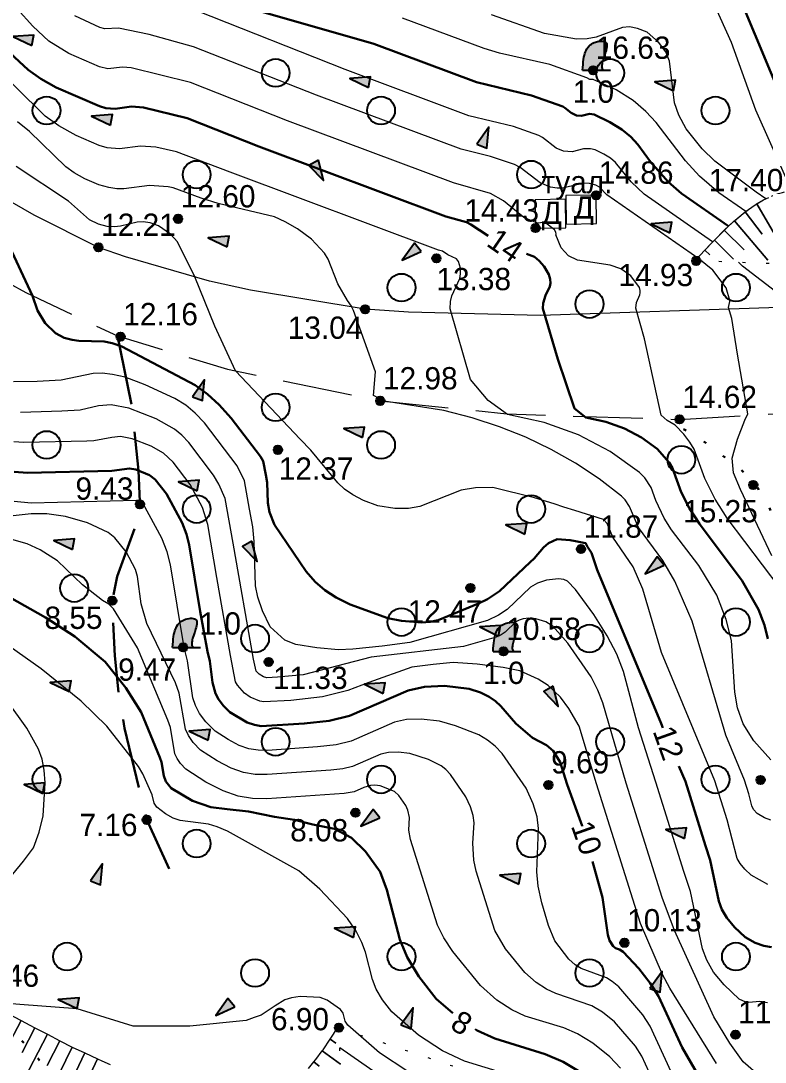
# Model space of a CAD drawing. Header units: feet. Extents: x 4395049 to 4395355, y 4911947 to 4912105.
# Drawn here: x 4395142.34 to 4395169.05, y 4912004.21 to 4912041.57 of the extents above; entities that cross this region are included whole.
import ezdxf
from ezdxf.enums import TextEntityAlignment as Align

# ---------------------------------------------------------------- set-up
doc = ezdxf.new("R2010")
doc.units = ezdxf.units.FT
doc.header["$MEASUREMENT"] = 0
for name, pattern in [('500_84_2_1', [1, 1, 0]), ('g5_05x2', [3.5, 2.5, -1]), ('g5_366', [0.85, 0.1, -0.75])]:
    doc.linetypes.add(name, pattern=pattern)
doc.layers.get('0').update_dxf_attribs({"color": 10, "linetype": 'CONTINUOUS', "lineweight": 0})
for name, color, linetype in [('03_Здания и строения', 7, 'CONTINUOUS'), ('10_Границы покрытий и угодий', 7, 'CONTINUOUS'), ('12_Рельеф', 7, 'CONTINUOUS'), ('13_Растительность', 7, 'CONTINUOUS'), ('19_Горизонтали', 7, 'CONTINUOUS'), ('61_Отметки высоты поверхности', 7, 'CONTINUOUS')]:
    doc.layers.add(name, color=color, linetype=linetype)
doc.styles.add('LIKE11', font='bm431.shx')
doc.styles.add('LIKE14', font='p131.shx')
doc.styles.add('LIKE17', font='d431.shx')
doc.styles.add('LIKE36', font='pragmai.shx')

# ---------------------------------------------------------------- blocks, each defined once
blk = doc.blocks.new('g5_346')
blk.add_hatch(color=0).paths.add_polyline_path([(-0.375, 0), (-0.369, 0.104), (-0.361, 0.21), (-0.353, 0.299), (-0.341, 0.389), (-0.328, 0.465), (-0.313, 0.536), (-0.295, 0.599), (-0.276, 0.655), (-0.253, 0.71), (-0.224, 0.764), (-0.188, 0.818), (-0.144, 0.87), (-0.104, 0.907), (-0.06, 0.94), (-0.01, 0.971), (0.039, 0.993), (0.092, 1.013), (0.153, 1.029), (0.218, 1.041), (0.265, 1.046), (0.312, 1.046), (0.366, 1.041), (0.408, 1.029), (0.443, 1.011), (0.469, 0.986), (0.478, 0.971), (0.49, 0.941), (0.495, 0.904), (0.496, 0.872), (0.492, 0.833), (0.482, 0.774), (0.466, 0.712), (0.449, 0.654), (0.432, 0.601), (0.417, 0.553), (0.396, 0.489), (0.372, 0.417), (0.356, 0.362), (0.343, 0.318), (0.331, 0.269), (0.321, 0.221), (0.316, 0.188), (0.313, 0.153), (0.312, 0.121), (0.314, 0.093), (0.32, 0.067), (0.328, 0.047), (0.338, 0.029), (0.352, 0.015), (0.368, 0.004), (0.375, 0)])
at = {"color": 0}
for points in [[(-0.375, 0), (-0.369, 0.104), (-0.361, 0.21), (-0.353, 0.299), (-0.341, 0.389), (-0.328, 0.465), (-0.313, 0.536), (-0.295, 0.599), (-0.276, 0.655), (-0.253, 0.71), (-0.224, 0.764), (-0.188, 0.818), (-0.144, 0.87), (-0.104, 0.907), (-0.06, 0.94), (-0.01, 0.971), (0.039, 0.993), (0.092, 1.013), (0.153, 1.029), (0.218, 1.041), (0.265, 1.046), (0.312, 1.046), (0.366, 1.041), (0.408, 1.029), (0.443, 1.011), (0.469, 0.986), (0.478, 0.971), (0.49, 0.941), (0.495, 0.904), (0.496, 0.872), (0.492, 0.833), (0.482, 0.774), (0.466, 0.712), (0.449, 0.654), (0.432, 0.601), (0.417, 0.553), (0.396, 0.489), (0.372, 0.417), (0.356, 0.362), (0.343, 0.318), (0.331, 0.269), (0.321, 0.221), (0.316, 0.188), (0.313, 0.153), (0.312, 0.121), (0.314, 0.093), (0.32, 0.067), (0.328, 0.047), (0.338, 0.029), (0.352, 0.015), (0.368, 0.004), (0.375, 0)], [(-0.375, 0), (0.375, 0)], [(0.375, 0), (0.625, 0)]]:
    blk.add_lwpolyline(points, dxfattribs=at)
blk = doc.blocks.new('g5_368')
at = {"color": 92}
blk.add_circle((0, 0), 0.5, dxfattribs=at)
blk = doc.blocks.new('g5_348a')
blk.add_hatch(color=0).paths.add_polyline_path([(0.75, 0), (0.649, 0.375), (0, 0)])
at = {"color": 0}
blk.add_lwpolyline([(0.75, 0), (0.649, 0.375), (0, 0)], close=True, dxfattribs=at)
blk = doc.blocks.new('g5_330')
blk.add_hatch(color=0).paths.add_polyline_path([(-0.15, 0, 1), (0.15, 0, 1)])
at = {"color": 0}
blk.add_circle((0, 0), 0.15, dxfattribs=at)

msp = doc.modelspace()

# ---------------------------------------------------------------- linework, layer by layer
at = {"layer": '03_Здания и строения', "color": 7, "linetype": 'Continuous', "lineweight": 20, "elevation": 14.43, "flags": 128}
for points in [[(4395162.984, 4912035.317), (4395161.899, 4912035.303), (4395161.912, 4912034.283), (4395162.997, 4912034.297)], [(4395161.883, 4912035.17), (4395160.798, 4912035.156), (4395160.811, 4912034.136), (4395161.896, 4912034.15)]]:
    msp.add_lwpolyline(points, close=True, dxfattribs=at)
at = {"layer": '10_Границы покрытий и угодий', "color": 7, "linetype": 'g5_05x2', "lineweight": 20, "flags": 128}
msp.add_lwpolyline([(4395088.242, 4912055.356), (4395088.585, 4912055.06), (4395091.268, 4912052.483), (4395096.49, 4912047.004), (4395099.21, 4912044.467), (4395102.965, 4912041.785), (4395108.194, 4912038.316), (4395109.18, 4912037.445), (4395110.371, 4912036.091), (4395111.108, 4912035.552), (4395111.767, 4912035.192), (4395111.981, 4912035.123), (4395112.293, 4912035.069), (4395112.753, 4912035.239), (4395113.061, 4912035.403), (4395113.957, 4912036.143), (4395114.874, 4912037.247), (4395115.512, 4912038.41), (4395116.341, 4912039.661), (4395117.15, 4912040.505), (4395117.83, 4912041.027), (4395118.332, 4912041.221), (4395119.047, 4912041.4), (4395119.934, 4912041.592), (4395120.72, 4912041.662), (4395122.917, 4912041.665), (4395124.848, 4912041.248), (4395127.389, 4912040.354), (4395130.264, 4912039.055), (4395138.199, 4912034.251), (4395142.518, 4912031.821), (4395145.811, 4912030.265), (4395149.753, 4912029.07), (4395155.237, 4912027.939), (4395159.778, 4912027.472), (4395165.978, 4912027.27), (4395173.407, 4912027.718), (4395183.469, 4912028.755), (4395197.054, 4912030.354), (4395208.097, 4912031.718), (4395217.938, 4912032.47), (4395226.253, 4912033.696), (4395229.01, 4912033.956), (4395233.674, 4912033.885), (4395236.239, 4912033.617), (4395237.078, 4912033.475), (4395239.042, 4912032.852), (4395241.654, 4912031.826)], dxfattribs=at)
at = {"layer": '10_Границы покрытий и угодий', "color": 7, "linetype": 'Continuous', "lineweight": 20, "flags": 128}
msp.add_lwpolyline([(4395196.059, 4912033.83), (4395182.954, 4912032.28), (4395169.543, 4912031.289), (4395160.985, 4912030.998), (4395156.252, 4912031.118), (4395154.695, 4912031.225), (4395150.578, 4912031.912), (4395149.116, 4912032.238), (4395146.101, 4912033.105), (4395145.125, 4912033.446), (4395142.819, 4912034.602), (4395141.231, 4912035.515)], dxfattribs=at)
at = {"layer": '10_Границы покрытий и угодий', "color": 7, "linetype": 'g5_05x2', "lineweight": 30, "flags": 128}
msp.add_lwpolyline([(4395145.811, 4912030.265), (4395146.301, 4912027.863), (4395146.565, 4912025.444), (4395146.612, 4912024.229), (4395146.423, 4912023.356), (4395145.802, 4912021.637), (4395145.62, 4912020.764), (4395145.711, 4912018.792), (4395145.849, 4912017.395), (4395146.064, 4912016.198), (4395146.861, 4912012.905), (4395147.663, 4912011.142)], dxfattribs=at)
at = {"layer": '12_Рельеф', "color": 7, "linetype": '500_84_2_1', "lineweight": 20, "ltscale": 0.5, "flags": 128}
msp.add_lwpolyline([(4395166.541, 4912032.977), (4395167.1, 4912033.575), (4395167.648, 4912034.125), (4395167.917, 4912034.373), (4395168.185, 4912034.601), (4395168.453, 4912034.807), (4395168.721, 4912034.99), (4395168.99, 4912035.147), (4395169.26, 4912035.277), (4395169.394, 4912035.331), (4395169.529, 4912035.378), (4395169.665, 4912035.418), (4395169.801, 4912035.451), (4395169.937, 4912035.476), (4395170.074, 4912035.494), (4395170.349, 4912035.512), (4395170.625, 4912035.507), (4395170.901, 4912035.482), (4395171.175, 4912035.441), (4395171.449, 4912035.386), (4395171.721, 4912035.319), (4395172.264, 4912035.159), (4395173.329, 4912034.785), (4395174.332, 4912034.432), (4395174.798, 4912034.289), (4395175.245, 4912034.175), (4395175.672, 4912034.093), (4395176.083, 4912034.039), (4395176.477, 4912034.007), (4395176.857, 4912033.993), (4395177.225, 4912033.993), (4395177.936, 4912034.024), (4395179.283, 4912034.143), (4395180.5, 4912034.247), (4395181.049, 4912034.274), (4395181.577, 4912034.282), (4395182.083, 4912034.271), (4395182.569, 4912034.239), (4395183.037, 4912034.188), (4395183.486, 4912034.12), (4395185.198, 4912033.778), (4395185.81, 4912033.681), (4395186.066, 4912033.654), (4395186.297, 4912033.64), (4395186.506, 4912033.639), (4395186.694, 4912033.649), (4395186.862, 4912033.67), (4395187.012, 4912033.701), (4395187.146, 4912033.739), (4395187.265, 4912033.785), (4395187.371, 4912033.836), (4395187.464, 4912033.893), (4395187.547, 4912033.953), (4395187.619, 4912034.017), (4395187.683, 4912034.082), (4395187.74, 4912034.15), (4395187.789, 4912034.218), (4395187.873, 4912034.358), (4395187.939, 4912034.492), (4395188.04, 4912034.747), (4395188.106, 4912034.954), (4395188.275, 4912035.615)], dxfattribs=at)
at = {"layer": '12_Рельеф', "color": 7, "linetype": 'g5_366', "lineweight": 20, "flags": 128}
for points in [[(4395166.541, 4912032.977), (4395172.464, 4912032.749), (4395176.776, 4912032.644), (4395178.359, 4912032.636), (4395179.747, 4912032.653), (4395180.975, 4912032.693), (4395182.066, 4912032.75), (4395183.038, 4912032.82), (4395183.906, 4912032.898), (4395185.47, 4912033.076), (4395186.688, 4912033.249), (4395187.145, 4912033.331), (4395187.336, 4912033.377), (4395187.505, 4912033.428), (4395187.653, 4912033.485), (4395187.781, 4912033.547), (4395187.891, 4912033.614), (4395187.982, 4912033.686), (4395188.057, 4912033.762), (4395188.117, 4912033.841), (4395188.165, 4912033.922), (4395188.204, 4912034.003), (4395188.234, 4912034.083), (4395188.278, 4912034.244), (4395188.304, 4912034.395), (4395188.318, 4912034.534), (4395188.326, 4912034.789), (4395188.309, 4912035.195), (4395188.275, 4912035.615)], [(4395133.763, 4912020.132), (4395131.967, 4912019.231), (4395131.318, 4912018.322), (4395131.24, 4912017.27), (4395131.186, 4912016.402), (4395131.709, 4912015.034), (4395132.553, 4912013.944), (4395134.419, 4912012.902), (4395136.99, 4912012.264), (4395138.197, 4912011.739), (4395138.726, 4912010.991), (4395139.053, 4912009.702), (4395139.609, 4912006.995), (4395141.402, 4912003.746), (4395142.847, 4912001.902), (4395145.711, 4912000.303), (4395148.239, 4912000.019), (4395151.748, 4912000.238), (4395153.129, 4912000.767), (4395153.916, 4912002.134), (4395153.916, 4912003.295), (4395153.715, 4912005.451)], [(4395153.715, 4912005.451), (4395159.955, 4912003.372), (4395166.273, 4912001.589), (4395169.461, 4912000.809), (4395176.996, 4911999.713), (4395179.713, 4911999.44), (4395182.867, 4911999.323), (4395187.311, 4911999.341), (4395190.398, 4911999.868), (4395191.489, 4912000.143), (4395194.423, 4912001.222), (4395195.444, 4912001.989), (4395196.607, 4912003.286), (4395197.292, 4912003.873), (4395198.408, 4912004.457), (4395200.063, 4912004.249), (4395200.634, 4912004.044), (4395201.199, 4912003.658), (4395201.885, 4912003.008), (4395201.123, 4912000.879), (4395200.109, 4911999.592), (4395198.932, 4911998.614), (4395197.68, 4911997.409), (4395196.442, 4911995.443), (4395196.055, 4911993.348), (4395196.013, 4911992.581), (4395196.152, 4911991.728), (4395196.534, 4911990.581), (4395197.901, 4911989.933), (4395198.958, 4911989.717), (4395201.08, 4911989.702), (4395202.611, 4911989.465), (4395212.57, 4911986.127), (4395222.397, 4911982.401), (4395227.261, 4911980.392)]]:
    msp.add_lwpolyline(points, dxfattribs=at)
at = {"layer": '12_Рельеф', "color": 7, "linetype": 'Continuous', "lineweight": 20, "ltscale": 0.5, "flags": 128}
for points in [[(4395166.541, 4912032.977), (4395166.541, 4912032.977), (4395166.541, 4912032.977), (4395166.883, 4912033.342), (4395167.065, 4912033.172), (4395166.883, 4912033.342), (4395167.1, 4912033.575), (4395167.228, 4912033.704), (4395167.909, 4912033.026), (4395167.228, 4912033.704), (4395167.581, 4912034.058), (4395168.29, 4912033.353), (4395167.581, 4912034.058), (4395167.917, 4912034.373), (4395167.947, 4912034.399), (4395169.147, 4912032.987), (4395167.947, 4912034.399), (4395168.185, 4912034.601), (4395168.334, 4912034.715), (4395168.944, 4912033.923), (4395168.334, 4912034.715), (4395168.453, 4912034.807), (4395168.721, 4912034.99), (4395168.743, 4912035.002), (4395169.928, 4912032.973), (4395168.743, 4912035.002), (4395168.99, 4912035.147), (4395169.183, 4912035.239)], [(4395141.88, 4912005.959), (4395142.353, 4912005.707), (4395141.561, 4912004.228), (4395142.353, 4912005.707), (4395142.661, 4912005.537), (4395142.849, 4912005.44), (4395142.384, 4912004.555), (4395142.849, 4912005.44), (4395143.294, 4912005.211), (4395142.31, 4912003.301), (4395143.294, 4912005.211), (4395143.738, 4912004.982), (4395143.291, 4912004.088), (4395143.738, 4912004.982), (4395144.181, 4912004.754), (4395144.183, 4912004.754), (4395143.061, 4912002.438), (4395144.183, 4912004.754), (4395144.635, 4912004.541), (4395144.21, 4912003.636), (4395144.635, 4912004.541), (4395145.088, 4912004.329), (4395143.844, 4912001.679), (4395145.088, 4912004.329), (4395145.245, 4912004.255), (4395145.544, 4912004.125)], [(4395152.666, 4912003.987), (4395152.857, 4912004.222), (4395153.051, 4912004.064), (4395152.857, 4912004.222), (4395152.926, 4912004.306), (4395153.157, 4912004.622), (4395153.814, 4912004.14), (4395153.157, 4912004.622), (4395153.184, 4912004.658), (4395153.437, 4912005.036), (4395153.645, 4912004.897), (4395153.437, 4912005.036), (4395153.715, 4912005.451), (4395153.715, 4912005.451), (4395153.715, 4912005.451)]]:
    msp.add_lwpolyline(points, dxfattribs=at)
at = {"layer": '13_Растительность', "color": 92, "linetype": 'g5_366', "lineweight": 30, "elevation": 20.917, "flags": 128}
msp.add_lwpolyline([(4395271.786, 4911987.99), (4395271.436, 4911986.637), (4395271.164, 4911985.278), (4395270.971, 4911983.914), (4395270.856, 4911982.545), (4395270.801, 4911981.51), (4395270.82, 4911981.169), (4395271.091, 4911980.145), (4395271.633, 4911978.808), (4395272.606, 4911977.219), (4395273.53, 4911975.878), (4395273.959, 4911974.964), (4395274.197, 4911974.261), (4395274.495, 4911972.861), (4395274.494, 4911972.434), (4395274.4, 4911971.841), (4395274.213, 4911971.647), (4395274.059, 4911971.534), (4395273.485, 4911971.251), (4395272.762, 4911970.911), (4395272.076, 4911970.78), (4395271.271, 4911970.818), (4395270.631, 4911970.852), (4395270.443, 4911970.89), (4395270.19, 4911970.984), (4395269.843, 4911971.392), (4395269.635, 4911971.711), (4395269.178, 4911972.892), (4395269.021, 4911973.814), (4395268.975, 4911974.504), (4395269.037, 4911976.014), (4395268.908, 4911977.223), (4395268.817, 4911977.613), (4395268.353, 4911978.795), (4395268.138, 4911979.107), (4395267.772, 4911979.496), (4395266.961, 4911979.658), (4395266.373, 4911979.679), (4395264.427, 4911979.346), (4395263.096, 4911978.992), (4395262.147, 4911978.634), (4395260.391, 4911977.65), (4395259.076, 4911976.809), (4395258.05, 4911976.231), (4395254.867, 4911974.897), (4395249.22, 4911973.312), (4395247.333, 4911972.891), (4395241.967, 4911972.03), (4395240.317, 4911971.944), (4395238.566, 4911971.943), (4395237.991, 4911971.988), (4395236.399, 4911972.377), (4395235.249, 4911972.746), (4395234.3, 4911973.13), (4395232.835, 4911973.868), (4395231.823, 4911974.521), (4395231.077, 4911975.302), (4395230.587, 4911975.931), (4395229.884, 4911977.092), (4395229.341, 4911978.15), (4395228.586, 4911979.253), (4395227.868, 4911980.061), (4395227.246, 4911980.546), (4395226.382, 4911980.829), (4395225.754, 4911980.981), (4395223.636, 4911981.174), (4395222.065, 4911981.064), (4395220.916, 4911980.899), (4395218.524, 4911980.404), (4395217.011, 4911980.313), (4395215.899, 4911980.373), (4395213.816, 4911980.765), (4395213.234, 4911981.015), (4395212.48, 4911981.488), (4395212.304, 4911981.907), (4395212.225, 4911982.22), (4395212.201, 4911983.301), (4395212.325, 4911984.076), (4395212.475, 4911984.636), (4395212.95, 4911985.816), (4395213.219, 4911986.825), (4395213.271, 4911987.165), (4395213.276, 4911988.244), (4395213.217, 4911988.565), (4395213.086, 4911989.004), (4395212.792, 4911989.335), (4395212.555, 4911989.543), (4395211.675, 4911990.107), (4395210.554, 4911990.721), (4395209.469, 4911991.054), (4395207.155, 4911991.581), (4395206.383, 4911991.708), (4395202.183, 4911991.82), (4395200.677, 4911991.694), (4395198.966, 4911991.355), (4395197.17, 4911990.942), (4395196.599, 4911990.738), (4395195.426, 4911989.99), (4395193.982, 4911988.763), (4395192.424, 4911986.875), (4395191.169, 4911985.127), (4395190.229, 4911984.183), (4395189.464, 4911983.572), (4395187.861, 4911982.577), (4395187.33, 4911982.395), (4395186.552, 4911982.265), (4395185.771, 4911982.687), (4395185.274, 4911983.077), (4395183.928, 4911984.718), (4395183.129, 4911985.969), (4395182.635, 4911986.946), (4395181.92, 4911989.007), (4395181.443, 4911990.629), (4395180.996, 4911991.824), (4395179.987, 4911993.704), (4395179.129, 4911995.021), (4395176.361, 4911998.112), (4395175.303, 4911999.165), (4395173.911, 4912000.115), (4395172.72, 4912000.803), (4395172.335, 4912000.963), (4395171.774, 4912001.131), (4395171.158, 4912001.089), (4395170.725, 4912001.019), (4395169.346, 4912000.577), (4395167.748, 4911999.776), (4395166.439, 4911998.831), (4395164.881, 4911997.842), (4395163.552, 4911997.242), (4395162.534, 4911996.91), (4395160.467, 4911996.652), (4395157.632, 4911996.574), (4395155.867, 4911996.649), (4395153.859, 4911996.983), (4395151.758, 4911997.433), (4395151.085, 4911997.652), (4395149.781, 4911998.391), (4395148.112, 4911999.568), (4395147.402, 4912000.113), (4395143.311, 4912003.95), (4395142.164, 4912005.219), (4395140.638, 4912007.081), (4395139.946, 4912008.767), (4395139.28, 4912010.814), (4395138.676, 4912012.08), (4395137.923, 4912013.072), (4395136.684, 4912014.059), (4395135.742, 4912014.64), (4395134.304, 4912015.345), (4395132.478, 4912016.377), (4395131.46, 4912016.766), (4395130.007, 4912016.781), (4395129.319, 4912016.925), (4395127.956, 4912017.398), (4395126.755, 4912017.947), (4395125.411, 4912019.24), (4395124.115, 4912020.416), (4395122.864, 4912021.239), (4395120.604, 4912022.483), (4395119.592, 4912023.625), (4395119.237, 4912024.35), (4395116.664, 4912026.701), (4395116.363, 4912026.931), (4395115.364, 4912028.426), (4395114.457, 4912029.978), (4395113.643, 4912031.585), (4395112.922, 4912033.249), (4395112.293, 4912034.969)], dxfattribs=at)
at = {"layer": '13_Растительность', "color": 92, "linetype": 'g5_366', "lineweight": 30, "flags": 128}
msp.add_lwpolyline([(4395197.054, 4912030.354), (4395197.085, 4912028.093), (4395197.031, 4912027.443), (4395196.882, 4912026.58), (4395196.866, 4912026.122), (4395196.943, 4912025.481), (4395197.634, 4912024.369), (4395198.181, 4912023.602), (4395198.749, 4912023.018), (4395199.503, 4912022.457), (4395200.608, 4912021.759), (4395201.616, 4912021.663), (4395202.334, 4912021.709), (4395203.678, 4912022), (4395204.693, 4912022.135), (4395206.011, 4912022.327), (4395207.786, 4912022.788), (4395208.704, 4912022.792), (4395209.95, 4912022.466), (4395210.125, 4912021.257), (4395210.116, 4912020.369), (4395209.911, 4912019.613), (4395209.496, 4912018.799), (4395208.859, 4912017.739), (4395207.449, 4912017.293), (4395206.338, 4912017.319), (4395205.336, 4912017.484), (4395204.253, 4912017.46), (4395202.896, 4912016.914), (4395202.664, 4912014.984), (4395202.663, 4912013.548), (4395202.969, 4912012.339), (4395203.659, 4912011.087), (4395204.811, 4912009.526), (4395205.813, 4912009.82), (4395206.427, 4912010.287), (4395206.91, 4912010.829), (4395207.513, 4912011.352), (4395208.493, 4912011.759), (4395210.218, 4912011.226), (4395210.786, 4912010.895), (4395211.311, 4912010.371), (4395211.912, 4912009.543), (4395210.362, 4912007.786), (4395209.041, 4912006.732), (4395207.666, 4912006.118), (4395203.622, 4912005.161), (4395202.514, 4912005.497), (4395201.791, 4912005.93), (4395201.197, 4912006.397), (4395200.476, 4912006.834), (4395199.369, 4912007.179), (4395198.302, 4912006.799), (4395197.614, 4912006.304), (4395197.049, 4912005.796), (4395196.35, 4912005.382), (4395195.26, 4912005.166), (4395194.426, 4912006.174), (4395193.938, 4912006.988), (4395193.696, 4912007.79), (4395193.601, 4912008.763), (4395193.554, 4912010.088), (4395194.549, 4912011.528), (4395195.535, 4912012.34), (4395196.529, 4912012.938), (4395197.546, 4912013.733), (4395198.602, 4912015.14), (4395198.667, 4912016.255), (4395198.611, 4912017.049), (4395198.452, 4912017.729), (4395197.883, 4912019.59), (4395196.41, 4912023.203), (4395195.796, 4912024.463), (4395194.88, 4912025.771), (4395193.377, 4912027.435), (4395191.497, 4912028.085), (4395189.566, 4912028.542), (4395187.584, 4912028.806), (4395185.552, 4912028.877), (4395183.469, 4912028.755), (4395181, 4912027.865), (4395180.334, 4912027.511), (4395178.383, 4912026.316), (4395176.225, 4912024.938), (4395175.585, 4912024.392), (4395174.996, 4912023.54), (4395173.54, 4912020.739), (4395173.154, 4912020.057), (4395173.011, 4912019.871), (4395172.774, 4912019.64), (4395172.271, 4912019.486), (4395172.081, 4912019.467), (4395171.558, 4912019.522), (4395171.244, 4912019.733), (4395171.042, 4912019.91), (4395170.492, 4912020.615), (4395170.35, 4912020.848), (4395169.996, 4912021.596), (4395169.389, 4912023.704), (4395169.101, 4912024.306), (4395168.619, 4912025.074), (4395168.049, 4912025.578), (4395166.835, 4912026.493), (4395165.519, 4912027.285)], dxfattribs=at)
at = {"layer": '19_Горизонтали', "color": 32, "linetype": 'Continuous', "lineweight": 20, "flags": 128}
for points, elevation in [([(4395169.583, 4912021.216), (4395167.688, 4912023.733), (4395167.25, 4912024.413), (4395166.882, 4912025.148), (4395166.501, 4912026.199), (4395166.35, 4912026.457), (4395166.131, 4912026.741), (4395165.822, 4912027.065), (4395165.528, 4912027.232), (4395165.313, 4912027.427), (4395164.724, 4912030.161), (4395164.403, 4912031.267), (4395164.403, 4912031.267), (4395164.43, 4912031.471), (4395164.554, 4912031.742), (4395164.568, 4912031.815), (4395164.563, 4912031.901), (4395164.535, 4912032.008), (4395164.227, 4912032.427), (4395163.869, 4912032.678), (4395163.481, 4912032.81), (4395162.317, 4912032.991), (4395161.991, 4912033.146), (4395161.725, 4912033.432), (4395161.54, 4912033.899), (4395161.55, 4912033.923), (4395161.532, 4912033.988), (4395161.485, 4912034.072), (4395161.168, 4912034.33), (4395161.061, 4912034.337), (4395160.92, 4912034.311), (4395160.877, 4912034.317), (4395160.384, 4912034.52), (4395159.66, 4912035.11), (4395159.194, 4912035.381), (4395157.867, 4912035.759), (4395151.912, 4912037.982), (4395148.423, 4912039.36), (4395146.294, 4912039.887), (4395145.99, 4912039.907), (4395145.462, 4912039.855), (4395145.167, 4912039.917), (4395144.062, 4912040.402), (4395143.343, 4912040.848), (4395142.768, 4912041.384), (4395141.652, 4912042.64)], 14.5), ([(4395170.131, 4912035.498), (4395170.037, 4912035.54), (4395169.879, 4912035.744), (4395169.787, 4912035.947), (4395168.715, 4912038.366), (4395167.842, 4912040.79), (4395167.046, 4912042.548)], 17.5), ([(4395169.292, 4912022.378), (4395168.166, 4912024.755), (4395167.909, 4912025.35), (4395167.858, 4912025.885), (4395168.058, 4912026.563), (4395168.323, 4912027.242), (4395168.422, 4912027.478), (4395168.054, 4912029.61), (4395167.846, 4912030.892), (4395167.733, 4912031.282), (4395167.733, 4912031.282), (4395167.782, 4912031.503), (4395167.779, 4912031.542), (4395167.651, 4912031.987), (4395167.169, 4912032.626), (4395166.664, 4912033.029), (4395163.363, 4912035.324), (4395163.098, 4912035.61), (4395162.975, 4912035.676), (4395162.74, 4912035.731), (4395162.547, 4912035.743), (4395161.782, 4912035.568), (4395161.586, 4912035.567), (4395161.346, 4912035.605), (4395160.969, 4912035.76), (4395160.26, 4912036.313), (4395160.058, 4912036.419), (4395159.194, 4912036.707), (4395158.141, 4912036.964), (4395152.944, 4912038.905), (4395148.539, 4912040.645), (4395146.946, 4912041.079), (4395145.851, 4912041.31), (4395145.353, 4912041.291), (4395145.176, 4912041.328), (4395144.28, 4912041.75)], 15), ([(4395167.163, 4912033.638), (4395164.703, 4912035.349), (4395164.235, 4912035.798), (4395163.682, 4912036.493), (4395163.502, 4912036.644), (4395163.263, 4912036.792), (4395162.944, 4912036.941), (4395162.781, 4912036.98), (4395162.534, 4912036.975), (4395162.117, 4912036.867), (4395161.815, 4912036.892), (4395161.554, 4912037), (4395161.062, 4912037.383), (4395160.922, 4912037.456), (4395160.015, 4912037.78), (4395158.414, 4912038.17), (4395153.976, 4912039.828), (4395148.654, 4912041.929)], 15.5), ([(4395168.349, 4912034.727), (4395167.381, 4912035.4), (4395166.697, 4912036.003), (4395166.184, 4912036.549), (4395165.135, 4912037.925), (4395164.77, 4912038.325), (4395164.309, 4912038.711), (4395163.697, 4912039.091), (4395162.882, 4912039.473), (4395162.753, 4912039.467), (4395162.651, 4912039.532), (4395161.316, 4912040.008), (4395159.51, 4912040.415), (4395158.961, 4912040.582), (4395156.039, 4912041.673)], 16.5), ([(4395169.068, 4912035.184), (4395168.72, 4912035.426), (4395167.24, 4912036.537), (4395166.785, 4912036.98), (4395166.216, 4912037.692), (4395165.946, 4912038.187), (4395165.797, 4912038.634), (4395165.619, 4912040.124), (4395165.479, 4912040.464), (4395165.223, 4912040.808), (4395164.809, 4912041.166), (4395164.465, 4912041.303), (4395164.178, 4912041.352), (4395163.931, 4912041.334), (4395162.982, 4912040.981), (4395162.667, 4912040.924), (4395162.284, 4912040.92), (4395161.128, 4912041.115), (4395159.234, 4912041.788)], 17), ([(4395169.254, 4912015.058), (4395168.644, 4912015.739), (4395168.263, 4912016.354), (4395168.055, 4912016.929), (4395167.964, 4912017.489), (4395167.834, 4912019.337), (4395167.652, 4912020.094), (4395167.308, 4912020.965), (4395166.673, 4912022.027), (4395165.689, 4912023.308), (4395165.418, 4912023.729), (4395165.124, 4912024.366), (4395164.954, 4912024.835), (4395164.725, 4912025.17), (4395164.534, 4912025.371), (4395163.485, 4912026.12), (4395162.346, 4912026.717), (4395161.117, 4912027.161), (4395159.798, 4912027.452), (4395159.109, 4912027.95), (4395158.481, 4912028.699), (4395157.743, 4912031.239), (4395157.743, 4912031.239), (4395157.757, 4912031.497), (4395157.805, 4912031.707), (4395158.091, 4912032.328), (4395158.122, 4912032.495), (4395158.112, 4912032.694), (4395158.047, 4912032.938), (4395157.978, 4912033.034), (4395157.667, 4912033.178), (4395157.465, 4912033.306), (4395157.321, 4912033.347), (4395149.849, 4912036.137), (4395147.923, 4912036.872), (4395147.182, 4912037.041), (4395146.632, 4912037.078), (4395145.884, 4912036.98), (4395145.441, 4912037.017), (4395145.149, 4912037.094), (4395144.328, 4912037.456), (4395143.699, 4912037.805), (4395143.21, 4912038.152), (4395141.096, 4912040.229)], 13.5), ([(4395169.254, 4912012.889), (4395169.029, 4912012.981), (4395168.765, 4912013.135), (4395168.625, 4912013.282), (4395168.564, 4912013.411), (4395168.462, 4912013.835), (4395168.307, 4912014.326), (4395167.631, 4912015.948), (4395166.427, 4912020.031), (4395165.81, 4912021.474), (4395165.371, 4912022.209), (4395164.502, 4912023.388), (4395164.18, 4912024.153), (4395164.022, 4912024.385), (4395163.889, 4912024.524), (4395163.086, 4912025.141), (4395162.246, 4912025.698), (4395161.372, 4912026.195), (4395160.462, 4912026.632), (4395159.517, 4912027.01), (4395158.537, 4912027.328), (4395157.521, 4912027.586), (4395155.383, 4912027.924), (4395154.997, 4912028.129), (4395155.065, 4912028.981), (4395154.274, 4912031.178), (4395154.223, 4912031.304), (4395154.209, 4912031.338), (4395154.057, 4912031.534), (4395153.719, 4912032.141), (4395153.367, 4912033.02), (4395153.233, 4912033.235), (4395152.772, 4912033.737), (4395152.263, 4912034.105), (4395151.83, 4912034.364), (4395151.447, 4912034.538), (4395149.421, 4912035.019), (4395148.817, 4912035.214), (4395147.81, 4912035.579), (4395147.626, 4912035.618), (4395146.954, 4912035.663), (4395146.038, 4912035.543), (4395145.79, 4912035.546), (4395145.497, 4912035.588), (4395145.14, 4912035.683), (4395144.636, 4912035.905), (4395144.25, 4912036.119), (4395143.951, 4912036.332), (4395142.655, 4912037.605), (4395142.218, 4912037.947)], 13), ([(4395150.042, 4912029.011), (4395149.301, 4912030.62), (4395148.59, 4912032.389), (4395148.59, 4912032.389), (4395147.961, 4912033.647), (4395147.712, 4912033.921), (4395147.275, 4912034.216), (4395146.977, 4912034.321), (4395146.726, 4912034.36), (4395146.51, 4912034.351), (4395145.923, 4912034.21), (4395145.7, 4912034.184), (4395145.441, 4912034.199), (4395145.13, 4912034.272), (4395144.802, 4912034.433), (4395144.052, 4912035.107), (4395142.177, 4912036.351)], 12.5), ([(4395169.569, 4912031.736), (4395168.239, 4912032.769), (4395168.087, 4912032.918)], 15.5), ([(4395169.136, 4912006.343), (4395168.855, 4912006.382), (4395168.457, 4912006.346), (4395168.356, 4912006.361), (4395168.109, 4912006.477), (4395167.573, 4912006.984), (4395167.199, 4912007.439), (4395166.953, 4912007.865), (4395166.797, 4912008.283), (4395166.369, 4912010.33), (4395166.131, 4912011.046), (4395165.123, 4912014.251), (4395164.5, 4912016.201), (4395163.962, 4912018.226), (4395163.723, 4912018.845), (4395163.383, 4912019.511), (4395162.903, 4912020.271), (4395162.239, 4912021.171), (4395161.956, 4912021.471), (4395161.829, 4912021.527), (4395161.637, 4912021.558), (4395161.205, 4912021.506), (4395160.877, 4912021.402), (4395160.624, 4912021.256), (4395159.791, 4912020.455), (4395159.484, 4912020.249), (4395159.081, 4912020.061), (4395156.299, 4912019.263), (4395155.305, 4912019.134), (4395154.255, 4912019.023), (4395153.74, 4912019.005), (4395152.967, 4912019.079), (4395152.203, 4912019.198), (4395151.816, 4912019.355), (4395151.289, 4912019.832), (4395151.014, 4912020.407), (4395150.844, 4912020.889), (4395150.755, 4912021.305), (4395150.713, 4912022.897), (4395150.661, 4912023.422), (4395150.545, 4912024.056), (4395150.362, 4912025.072), (4395150.1, 4912025.604), (4395148.927, 4912027.154), (4395148.6, 4912027.493), (4395148.256, 4912027.778), (4395147.862, 4912028.028), (4395146.808, 4912028.511), (4395146.087, 4912028.784), (4395145.629, 4912028.889), (4395145.255, 4912028.931), (4395144.94, 4912028.924), (4395143.786, 4912028.685), (4395142.925, 4912028.627), (4395142.083, 4912028.618)], 11.5), ([(4395169.138, 4912010.58), (4395168.546, 4912010.916), (4395168.313, 4912011.136), (4395168.15, 4912011.335), (4395168.043, 4912011.52), (4395167.685, 4912012.905), (4395167.246, 4912014.301), (4395165.324, 4912018.912), (4395164.656, 4912021.181), (4395164.313, 4912021.982), (4395163.585, 4912023.046), (4395163.375, 4912023.537), (4395163.245, 4912023.677), (4395162.223, 4912024.002), (4395161.829, 4912024.127), (4395161.475, 4912024.24), (4395160.772, 4912024.463), (4395159.274, 4912024.834), (4395158.65, 4912024.816), (4395158.146, 4912024.728), (4395156.661, 4912024.153), (4395156.252, 4912024.075), (4395155.76, 4912024.072), (4395155.15, 4912024.168), (4395154.64, 4912024.364), (4395154.25, 4912024.562), (4395153.95, 4912024.77), (4395153.711, 4912024.993), (4395152.75, 4912026.167), (4395152.359, 4912026.561), (4395150.042, 4912029.011)], 12.5), ([(4395168.888, 4912003.677), (4395168.26, 4912004.217), (4395167.781, 4912004.888), (4395167.207, 4912005.837), (4395165.8, 4912008.937), (4395165.354, 4912010.117), (4395164.062, 4912014.226), (4395163.221, 4912017.106), (4395163.047, 4912017.554), (4395162.801, 4912018.037), (4395161.973, 4912019.24), (4395161.43, 4912019.848), (4395161.177, 4912020.014), (4395160.815, 4912020.113), (4395160.566, 4912020.143), (4395160.368, 4912020.119), (4395160.218, 4912020.072), (4395160.102, 4912020.005), (4395159.72, 4912019.638), (4395159.58, 4912019.544), (4395159.395, 4912019.458), (4395158.22, 4912019.122), (4395154.916, 4912018.736), (4395152.472, 4912018.112), (4395151.548, 4912018.025), (4395151.166, 4912018.004), (4395151.044, 4912018.035), (4395150.89, 4912018.126), (4395150.789, 4912018.241), (4395150.691, 4912018.664), (4395149.957, 4912022.83), (4395149.669, 4912024.433), (4395149.446, 4912024.943), (4395149.255, 4912025.271), (4395148.366, 4912026.446), (4395148.119, 4912026.703), (4395147.858, 4912026.918), (4395147.201, 4912027.288), (4395146.214, 4912027.681), (4395145.583, 4912027.792), (4395145.133, 4912027.756), (4395144.47, 4912027.606), (4395143.817, 4912027.562), (4395142.326, 4912027.524)], 11), ([(4395167.302, 4912004.159), (4395165.631, 4912006.864), (4395165.369, 4912007.358), (4395164.577, 4912009.187), (4395163.001, 4912014.201), (4395162.372, 4912016.264), (4395162.004, 4912016.904), (4395161.706, 4912017.308), (4395161.267, 4912017.728), (4395160.905, 4912017.952), (4395160.245, 4912018.247), (4395159.653, 4912018.368), (4395158.709, 4912018.488), (4395157.857, 4912018.553), (4395157.135, 4912018.479), (4395156.376, 4912018.377), (4395154.823, 4912017.829), (4395154.075, 4912017.541), (4395153.164, 4912017.316), (4395152.028, 4912017.191), (4395151.063, 4912017.137), (4395150.914, 4912017.161), (4395150.575, 4912017.308), (4395150.365, 4912017.446), (4395150.11, 4912017.736), (4395150.043, 4912017.862), (4395149.863, 4912018.803), (4395149.369, 4912021.605), (4395149.054, 4912023.497), (4395148.854, 4912024.117), (4395148.411, 4912024.938), (4395147.806, 4912025.738), (4395147.46, 4912026.059), (4395147.013, 4912026.311), (4395146.341, 4912026.578), (4395145.912, 4912026.654), (4395145.606, 4912026.629), (4395144.955, 4912026.504), (4395144.71, 4912026.497), (4395142.454, 4912026.439), (4395142.095, 4912026.47)], 10.5), ([(4395165.679, 4912003.864), (4395164.925, 4912005.501), (4395164.659, 4912005.914), (4395163.797, 4912006.917), (4395163.561, 4912007.107), (4395163.35, 4912007.235), (4395162.44, 4912007.567), (4395162.236, 4912007.702), (4395162.008, 4912007.902), (4395161.504, 4912008.563), (4395161.278, 4912009.111), (4395161.04, 4912009.923), (4395160.903, 4912010.531), (4395160.851, 4912011.038), (4395160.92, 4912012.6), (4395160.865, 4912013.011), (4395160.725, 4912013.483), (4395160.472, 4912014.045), (4395159.616, 4912015.283), (4395159.363, 4912015.55), (4395159.09, 4912015.769), (4395158.776, 4912015.954), (4395157.936, 4912016.279), (4395157.367, 4912016.448), (4395156.71, 4912016.522), (4395156.183, 4912016.5), (4395155.748, 4912016.404), (4395154.188, 4912015.728), (4395153.654, 4912015.596), (4395152.987, 4912015.523), (4395151.19, 4912015.397), (4395150.857, 4912015.403), (4395150.527, 4912015.457), (4395150.174, 4912015.578), (4395149.778, 4912015.782), (4395149.315, 4912016.085), (4395148.983, 4912016.424), (4395148.753, 4912016.725), (4395148.604, 4912017.004), (4395148.514, 4912017.277), (4395148.32, 4912018.611), (4395148.206, 4912019.083), (4395148.193, 4912019.155), (4395147.71, 4912022.06), (4395147.59, 4912022.515), (4395147.402, 4912023.012), (4395146.722, 4912024.272), (4395146.636, 4912024.356), (4395146.595, 4912024.373), (4395146.495, 4912024.368), (4395142.71, 4912024.271), (4395142.107, 4912024.323)], 9.5), ([(4395165.284, 4912002.989), (4395164.624, 4912004.421), (4395164.392, 4912004.781), (4395163.639, 4912005.658), (4395163.213, 4912006.001), (4395162.834, 4912006.23), (4395161.533, 4912006.672), (4395161.197, 4912006.829), (4395160.83, 4912007.07), (4395160.42, 4912007.43), (4395159.735, 4912008.278), (4395159.349, 4912008.936), (4395158.68, 4912011.063), (4395158.592, 4912011.457), (4395158.56, 4912012.066), (4395158.602, 4912012.797), (4395158.567, 4912013.062), (4395158.476, 4912013.368), (4395158.312, 4912013.732), (4395157.758, 4912014.534), (4395157.594, 4912014.707), (4395157.418, 4912014.848), (4395156.97, 4912015.075), (4395156.302, 4912015.288), (4395155.877, 4912015.335), (4395155.536, 4912015.321), (4395155.255, 4912015.259), (4395154.244, 4912014.822), (4395153.898, 4912014.736), (4395153.467, 4912014.689), (4395151.177, 4912014.528), (4395150.754, 4912014.535), (4395150.333, 4912014.605), (4395149.885, 4912014.759), (4395149.38, 4912015.018), (4395148.79, 4912015.405), (4395148.527, 4912015.68), (4395148.354, 4912015.927), (4395148.25, 4912016.158), (4395148.027, 4912017.456), (4395147.896, 4912017.822), (4395146.856, 4912019.95), (4395146.658, 4912020.65), (4395146.528, 4912021.632), (4395146.451, 4912021.887), (4395146.123, 4912022.523), (4395145.71, 4912023.027), (4395145.471, 4912023.22), (4395144.734, 4912023.565), (4395143.94, 4912023.794), (4395143.279, 4912023.888), (4395142.712, 4912023.888), (4395141.206, 4912023.714)], 9), ([(4395163.852, 4912003.996), (4395163.48, 4912004.4), (4395162.865, 4912004.895), (4395162.318, 4912005.226), (4395161.821, 4912005.441), (4395160.44, 4912005.863), (4395159.955, 4912006.09), (4395159.425, 4912006.439), (4395158.833, 4912006.958), (4395157.843, 4912008.182), (4395157.524, 4912008.673), (4395157.286, 4912009.132), (4395156.32, 4912012.204), (4395156.265, 4912012.533), (4395156.285, 4912012.993), (4395156.227, 4912013.254), (4395156.153, 4912013.419), (4395155.9, 4912013.784), (4395155.745, 4912013.927), (4395155.238, 4912014.127), (4395155.044, 4912014.149), (4395154.889, 4912014.143), (4395154.649, 4912014.071), (4395154.3, 4912013.915), (4395153.947, 4912013.855), (4395151.165, 4912013.659), (4395150.651, 4912013.668), (4395150.14, 4912013.753), (4395149.595, 4912013.94), (4395148.982, 4912014.255), (4395148.265, 4912014.725), (4395148.074, 4912014.925), (4395147.948, 4912015.105), (4395147.872, 4912015.273), (4395147.71, 4912016.217), (4395147.614, 4912016.484), (4395146.531, 4912019.075), (4395145.666, 4912020.471), (4395145.494, 4912020.644), (4395145.273, 4912020.777), (4395144.549, 4912021.34), (4395143.654, 4912022.195), (4395143.03, 4912022.59), (4395142.574, 4912022.802), (4395142.022, 4912022.961)], 8.5), ([(4395160.483, 4912003.564), (4395158.254, 4912004.246), (4395157.47, 4912004.612), (4395156.615, 4912005.176), (4395155.658, 4912006.015), (4395155.318, 4912006.448), (4395155.094, 4912006.831), (4395154.953, 4912007.177), (4395154.708, 4912008.154), (4395154.578, 4912008.51), (4395154.372, 4912008.907), (4395154.056, 4912009.36), (4395153.075, 4912010.416), (4395152.312, 4912011.074), (4395149.761, 4912012.499), (4395149.39, 4912012.657), (4395149.071, 4912012.748), (4395148.057, 4912012.879), (4395147.806, 4912012.967), (4395147.529, 4912013.121), (4395147.215, 4912013.364), (4395147.121, 4912013.508), (4395147.051, 4912013.808), (4395146.723, 4912014.559), (4395146.559, 4912014.813), (4395145.429, 4912016.263), (4395144.504, 4912017.167), (4395143.071, 4912018.327), (4395141.92, 4912019.138)], 7.5), ([(4395142.053, 4912010.959), (4395142.436, 4912011.427), (4395142.798, 4912011.896), (4395142.995, 4912012.464), (4395143.143, 4912013.054), (4395143.209, 4912014.237), (4395143.181, 4912014.685), (4395143.106, 4912015.077), (4395142.98, 4912015.439), (4395142.552, 4912016.191), (4395141.859, 4912017.168)], 7), ([(4395156.227, 4912003.873), (4395155.209, 4912004.545), (4395154.071, 4912005.543), (4395153.981, 4912005.682), (4395153.904, 4912005.969), (4395153.805, 4912006.099), (4395153.335, 4912006.433), (4395153.08, 4912006.533), (4395152.361, 4912006.57), (4395152.051, 4912006.521), (4395151.811, 4912006.444), (4395151.462, 4912006.237), (4395150.965, 4912005.892), (4395150.717, 4912005.817), (4395150.426, 4912005.702), (4395148.403, 4912005.502), (4395146.372, 4912005.5), (4395144.366, 4912006.13), (4395142.303, 4912006.284), (4395141.264, 4912006.362)], 7), ([(4395167.711, 4911994.877), (4395165.92, 4911996.012), (4395164.297, 4911997.341), (4395163.917, 4911997.704), (4395163.469, 4911998.332), (4395163.056, 4911999.121), (4395162.844, 4911999.367), (4395161.996, 4912000.085), (4395161.27, 4912000.606), (4395160.627, 4912000.979), (4395158.096, 4912002.013), (4395157.278, 4912002.411), (4395156.308, 4912002.966), (4395153.783, 4912004.727)], 6.5)]:
    msp.add_lwpolyline(points, dxfattribs=dict(at, elevation=elevation))
at = {"layer": '19_Горизонтали', "color": 32, "linetype": 'Continuous', "lineweight": 30, "flags": 128}
for points, elevation in [([(4395172.811, 4912035.607), (4395172.528, 4912035.695), (4395171.729, 4912035.783), (4395171.422, 4912035.88), (4395171.27, 4912035.989), (4395170.756, 4912036.526), (4395170.464, 4912036.956), (4395169.823, 4912038.339), (4395168.104, 4912042.479)], 18), ([(4395167.73, 4912034.201), (4395166.042, 4912035.375), (4395165.566, 4912035.794), (4395164.934, 4912036.519), (4395164.48, 4912037.131), (4395164.226, 4912037.409), (4395163.905, 4912037.677), (4395163.48, 4912037.941), (4395162.913, 4912038.207), (4395162.748, 4912038.233), (4395162.453, 4912038.165), (4395162.284, 4912038.18), (4395162.089, 4912038.271), (4395161.865, 4912038.453), (4395161.787, 4912038.494), (4395160.666, 4912038.894), (4395158.688, 4912039.376), (4395155.007, 4912040.75), (4395149.609, 4912042.295)], 16), ([(4395159.104, 4912033.861), (4395158.493, 4912034.264), (4395158.329, 4912034.343), (4395157.594, 4912034.553), (4395150.88, 4912037.06), (4395148.308, 4912038.075), (4395146.738, 4912038.464), (4395146.311, 4912038.493), (4395145.729, 4912038.417), (4395145.385, 4912038.445), (4395145.158, 4912038.505), (4395143.609, 4912039.186), (4395143.059, 4912039.494), (4395142.6, 4912039.811), (4395141.794, 4912040.563)], 14), ([(4395165.378, 4912016.211), (4395165.313, 4912016.366), (4395163.018, 4912021.875), (4395162.815, 4912022.491), (4395162.669, 4912022.704), (4395162.617, 4912022.816), (4395162.601, 4912022.83), (4395162.238, 4912022.905), (4395162.053, 4912022.944), (4395161.582, 4912022.977), (4395161.272, 4912022.835), (4395161.09, 4912022.68), (4395160.754, 4912022.276), (4395160.612, 4912022.146), (4395159.516, 4912021.109), (4395159.081, 4912020.825), (4395158.767, 4912020.664), (4395157.313, 4912020.073), (4395157.031, 4912020.009), (4395156.734, 4912019.981), (4395155.999, 4912020.045), (4395155.514, 4912020.14), (4395154.154, 4912020.637), (4395153.661, 4912020.879), (4395153.254, 4912021.143), (4395152.903, 4912021.45), (4395152.576, 4912021.818), (4395151.448, 4912023.492), (4395151.26, 4912023.94), (4395151.207, 4912024.277), (4395151.182, 4912025.013), (4395151.133, 4912025.281), (4395151.031, 4912025.775), (4395150.944, 4912025.936), (4395149.892, 4912027.311), (4395149.457, 4912027.792), (4395149.037, 4912028.179), (4395148.597, 4912028.506), (4395145.96, 4912029.887), (4395145.62, 4912030.009), (4395145.33, 4912030.067), (4395144.417, 4912030.097), (4395144.177, 4912030.13), (4395143.901, 4912030.195), (4395143.585, 4912030.365), (4395143.216, 4912030.729), (4395142.945, 4912031.18), (4395142.757, 4912031.708), (4395141.77, 4912033.836)], 12), ([(4395169.147, 4912019.402), (4395169.029, 4912019.892), (4395168.805, 4912020.456), (4395168.222, 4912021.483), (4395166.688, 4912023.521), (4395166.334, 4912024.071), (4395166.036, 4912024.666), (4395165.728, 4912025.517), (4395165.605, 4912025.726), (4395165.178, 4912026.218), (4395164.611, 4912026.623), (4395163.995, 4912026.946), (4395163.33, 4912027.186), (4395162.616, 4912027.344), (4395162.208, 4912027.665), (4395161.603, 4912029.43), (4395161.073, 4912031.253), (4395161.073, 4912031.253), (4395161.083, 4912031.439), (4395161.168, 4912031.715), (4395161.323, 4912032.035), (4395161.345, 4912032.155), (4395161.338, 4912032.298), (4395161.291, 4912032.473), (4395161.115, 4912032.76), (4395160.942, 4912032.963), (4395160.766, 4912033.102), (4395160.484, 4912033.209)], 14), ([(4395162.485, 4912012.684), (4395162.482, 4912012.694), (4395161.939, 4912014.176), (4395161.696, 4912014.973), (4395161.439, 4912015.377), (4395161.198, 4912015.589), (4395160.702, 4912015.85), (4395160.104, 4912016.363), (4395159.562, 4912016.988), (4395159.374, 4912017.163), (4395159.14, 4912017.324), (4395158.835, 4912017.472), (4395158.431, 4912017.608), (4395157.543, 4912017.708), (4395156.83, 4912017.678), (4395156.242, 4912017.549), (4395154.131, 4912016.634), (4395153.409, 4912016.456), (4395152.508, 4912016.357), (4395150.96, 4912016.27), (4395150.72, 4912016.309), (4395150.464, 4912016.397), (4395149.84, 4912016.766), (4395149.599, 4912017.012), (4395149.432, 4912017.231), (4395149.323, 4912017.433), (4395149.22, 4912017.836), (4395149.117, 4912018.6), (4395149.034, 4912018.943), (4395148.781, 4912020.38), (4395148.382, 4912022.778), (4395148.283, 4912023.154), (4395148.128, 4912023.565), (4395147.566, 4912024.605), (4395147.156, 4912025.122), (4395146.954, 4912025.269), (4395146.468, 4912025.475), (4395146.24, 4912025.516), (4395145.603, 4912025.432), (4395142.582, 4912025.355), (4395142.101, 4912025.397)], 10), ([(4395157.839, 4912005.966), (4395157.246, 4912006.487), (4395156.62, 4912007.28), (4395156.203, 4912007.977), (4395155.937, 4912008.607), (4395155.474, 4912010.388), (4395155.239, 4912011.043), (4395154.706, 4912011.765), (4395154.211, 4912012.259), (4395153.596, 4912012.582), (4395152.824, 4912012.733), (4395152.163, 4912012.9), (4395151.447, 4912013.016), (4395150.513, 4912013.201), (4395149.749, 4912013.287), (4395149.156, 4912013.358), (4395148.497, 4912013.592), (4395147.74, 4912014.044), (4395147.541, 4912014.282), (4395147.468, 4912014.49), (4395147.392, 4912014.979), (4395147.332, 4912015.146), (4395146.654, 4912016.768), (4395146.113, 4912017.642), (4395145.364, 4912018.572), (4395144.282, 4912019.485), (4395143.231, 4912020.167), (4395141.935, 4912020.898)], 8), ([(4395169.276, 4912008.338), (4395169.001, 4912008.379), (4395168.69, 4912008.491), (4395168.328, 4912008.696), (4395167.943, 4912009.06), (4395167.675, 4912009.387), (4395167.498, 4912009.692), (4395167.386, 4912009.993), (4395167.079, 4912011.462), (4395166.908, 4912011.976), (4395166.185, 4912014.276), (4395165.951, 4912014.836)], 12), ([(4395166.823, 4912003.431), (4395166.075, 4912004.738), (4395165.226, 4912006.582), (4395164.926, 4912007.046), (4395164.516, 4912007.568), (4395163.956, 4912008.175), (4395163.827, 4912008.256), (4395163.682, 4912008.306), (4395163.595, 4912008.374), (4395163.46, 4912008.579), (4395163.4, 4912008.782), (4395163.216, 4912010.117), (4395162.848, 4912011.408)], 10), ([(4395179.018, 4911989.387), (4395175.881, 4911991.208), (4395172.889, 4911993.2), (4395170.042, 4911995.362), (4395167.339, 4911997.695), (4395166.042, 4911998.925), (4395165.469, 4911999.612), (4395164.906, 4912000.517), (4395164.362, 4912001.525), (4395164.023, 4912002.26), (4395163.63, 4912002.806), (4395163.321, 4912003.142), (4395162.516, 4912003.789), (4395161.802, 4912004.222), (4395161.152, 4912004.502), (4395159.347, 4912005.055), (4395158.712, 4912005.351), (4395158.642, 4912005.4)], 8)]:
    msp.add_lwpolyline(points, dxfattribs=dict(at, elevation=elevation))

# ---------------------------------------------------------------- block references
at = {"layer": '12_Рельеф', "color": 7, "lineweight": 20}
for p, rotation in [((4395142.059, 4912041.008), 334.2798211696657), ((4395154.144, 4912039.503), 334.2798211696657), ((4395165.084, 4912039.389), 334.2798211696657), ((4395144.879, 4912038.151), 334.2798211696657), ((4395159.135, 4912037.754), 234.2798211696657), ((4395153.203, 4912035.844), 104.2798211696657), ((4395164.955, 4912034.295), 334.2798211696657), ((4395149.065, 4912033.786), 334.2798211696657), ((4395156.023, 4912032.987), 24.27982116966568), ((4395148.936, 4912028.692), 234.2798211696657), ((4395153.927, 4912026.943), 334.2798211696657), ((4395147.995, 4912025.033), 334.2798211696657), ((4395159.748, 4912023.484), 334.2798211696657), ((4395143.524, 4912022.931), 334.2798211696657), ((4395150.815, 4912022.176), 104.2798211696657), ((4395164.738, 4912021.735), 24.27982116966568), ((4395158.806, 4912019.825), 334.2798211696657), ((4395143.396, 4912017.837), 334.2798211696657), ((4395154.668, 4912017.767), 334.2798211696657), ((4395161.626, 4912016.969), 104.2798211696657), ((4395148.386, 4912016.088), 334.2798211696657), ((4395142.455, 4912014.178), 334.2798211696657), ((4395154.54, 4912012.673), 24.27982116966568), ((4395165.479, 4912012.56), 334.2798211696657), ((4395145.274, 4912011.321), 234.2798211696657), ((4395159.53, 4912010.924), 334.2798211696657), ((4395153.599, 4912009.014), 334.2798211696657), ((4395165.351, 4912007.466), 234.2798211696657), ((4395143.685, 4912006.462), 334.2798211696657), ((4395149.333, 4912005.883), 24.27982116966568), ((4395156.418, 4912006.158), 234.2798211696657)]:
    msp.add_blockref('g5_348a', p, dxfattribs=dict(at, rotation=rotation))
at = {"layer": '12_Рельеф', "color": 7, "linetype": 'Continuous', "lineweight": 20}
for p in [(4395162.874, 4912039.8, 16.629), (4395148.162, 4912019.09, 9.474), (4395159.661, 4912018.948, 10.577)]:
    msp.add_blockref('g5_346', p, dxfattribs=at)
at = {"layer": '13_Растительность', "color": 7, "linetype": 'Continuous', "lineweight": 20}
for p in [(4395151.485, 4912039.705), (4395163.485, 4912039.705), (4395143.265, 4912038.355), (4395155.265, 4912038.355), (4395167.265, 4912038.355), (4395148.65, 4912036.055), (4395160.65, 4912036.055), (4395156, 4912032), (4395168, 4912032), (4395162.745, 4912031.41), (4395151.485, 4912027.705), (4395143.265, 4912026.355), (4395155.265, 4912026.355), (4395166.04, 4912025.824), (4395148.65, 4912024.055), (4395160.65, 4912024.055), (4395144.256, 4912021.22), (4395156, 4912020), (4395168, 4912020), (4395150.745, 4912019.41), (4395162.745, 4912019.41), (4395151.485, 4912015.705), (4395163.485, 4912015.705), (4395143.265, 4912014.355), (4395155.265, 4912014.355), (4395167.265, 4912014.355), (4395148.65, 4912012.055), (4395160.65, 4912012.055), (4395144, 4912008), (4395156, 4912008), (4395168, 4912008), (4395150.745, 4912007.41), (4395162.745, 4912007.41)]:
    msp.add_blockref('g5_368', p, dxfattribs=at)
at = {"layer": '61_Отметки высоты поверхности', "color": 7, "linetype": 'Continuous', "lineweight": 20}
for p in [(4395162.874, 4912039.8, 16.629), (4395162.984, 4912035.317, 14.858), (4395147.984, 4912034.469, 12.596), (4395160.811, 4912034.136, 14.43), (4395145.125, 4912033.446, 12.208), (4395157.254, 4912033.052, 13.378), (4395166.575, 4912032.961, 14.932), (4395154.695, 4912031.225, 13.042), (4395145.919, 4912030.24, 12.16), (4395155.237, 4912027.939, 12.98), (4395165.978, 4912027.27, 14.621), (4395151.565, 4912026.181, 12.367), (4395168.619, 4912024.924, 15.247), (4395146.612, 4912024.229, 9.435), (4395162.439, 4912022.618, 11.875), (4395158.474, 4912021.225, 12.465), (4395145.62, 4912020.764, 8.552), (4395148.162, 4912019.09, 9.474), (4395159.661, 4912018.948, 10.577), (4395151.234, 4912018.572, 11.328), (4395161.271, 4912014.16, 9.685), (4395168.883, 4912014.339, 13.271), (4395154.348, 4912013.158, 8.082), (4395146.861, 4912012.905, 7.163), (4395163.997, 4912008.493, 10.127), (4395153.755, 4912005.449, 6.9), (4395167.983, 4912005.195, 11.211)]:
    msp.add_blockref('g5_330', p, dxfattribs=at)

# ---------------------------------------------------------------- texts
at = {"layer": '03_Здания и строения', "color": 7, "linetype": 'Continuous', "lineweight": 5, "style": 'LIKE14'}
for s, p in [('туал.', (4395161.028, 4912035.388)), ('Д', (4395162.18, 4912034.475)), ('Д', (4395161.028, 4912034.288))]:
    msp.add_text(s, height=0.8, dxfattribs=at).set_placement(p)
at = {"layer": '12_Рельеф', "color": 7, "lineweight": 5, "style": 'LIKE11'}
for p in [(4395162.14, 4912039.032, 16.629), (4395148.752, 4912019.951, 9.474), (4395158.927, 4912018.18, 10.577)]:
    msp.add_text('1.0', height=0.8, dxfattribs=at).set_placement(p, align=Align.MIDDLE_LEFT)
at = {"layer": '19_Горизонтали', "color": 32, "linetype": 'Continuous', "lineweight": 5, "style": 'LIKE36'}
for s, rotation, p in [('14', 325.5741, (4395159.005, 4912033.524, 20)), ('12', 289.6389, (4395165.004, 4912016.09, 18)), ('10', 289.6389, (4395162.069, 4912012.686, 6)), ('8', 328.3729, (4395157.699, 4912005.438, 4))]:
    msp.add_text(s, height=0.8, rotation=rotation, dxfattribs=at).set_placement(p)
at = {"layer": '61_Отметки высоты поверхности', "color": 7, "lineweight": 5, "style": 'LIKE17'}
for s, p in [('16.63', (4395162.972, 4912040.609, 16.629)), ('14.86', (4395163.082, 4912036.126, 14.858)), ('17.40', (4395167.023, 4912035.859, 17.395)), ('12.60', (4395148.082, 4912035.279, 12.596)), ('14.43', (4395158.256, 4912034.77, 14.43)), ('12.21', (4395145.223, 4912034.256, 12.208)), ('13.38', (4395157.253, 4912032.308, 13.378)), ('14.93', (4395163.787, 4912032.454, 14.932)), ('12.16', (4395146.017, 4912031.05, 12.16)), ('13.04', (4395151.919, 4912030.563, 13.042)), ('12.98', (4395155.335, 4912028.748, 12.98)), ('14.62', (4395166.076, 4912028.08, 14.621)), ('12.37', (4395151.596, 4912025.508, 12.367)), ('9.43', (4395144.301, 4912024.791, 9.435)), ('15.25', (4395166.106, 4912023.979, 15.247)), ('11.87', (4395162.537, 4912023.428, 11.875)), ('12.47', (4395156.221, 4912020.382, 12.465)), ('8.55', (4395143.19, 4912020.155, 8.552)), ('10.58', (4395159.759, 4912019.757, 10.577)), ('9.47', (4395145.831, 4912018.296, 9.474)), ('11.33', (4395151.388, 4912017.998, 11.328)), ('9.69', (4395161.369, 4912014.97, 9.685)), ('7.16', (4395144.445, 4912012.723, 7.163)), ('8.08', (4395152.005, 4912012.531, 8.082)), ('10.13', (4395164.095, 4912009.303, 10.127)), ('7.46', (4395140.917, 4912007.314, 7.463)), ('6.90', (4395151.316, 4912005.755, 6.9)), ('11.21', (4395168.081, 4912006.005, 11.211))]:
    msp.add_text(s, height=0.8, dxfattribs=at).set_placement(p, align=Align.MIDDLE_LEFT)

doc.saveas('drawing.dxf')
